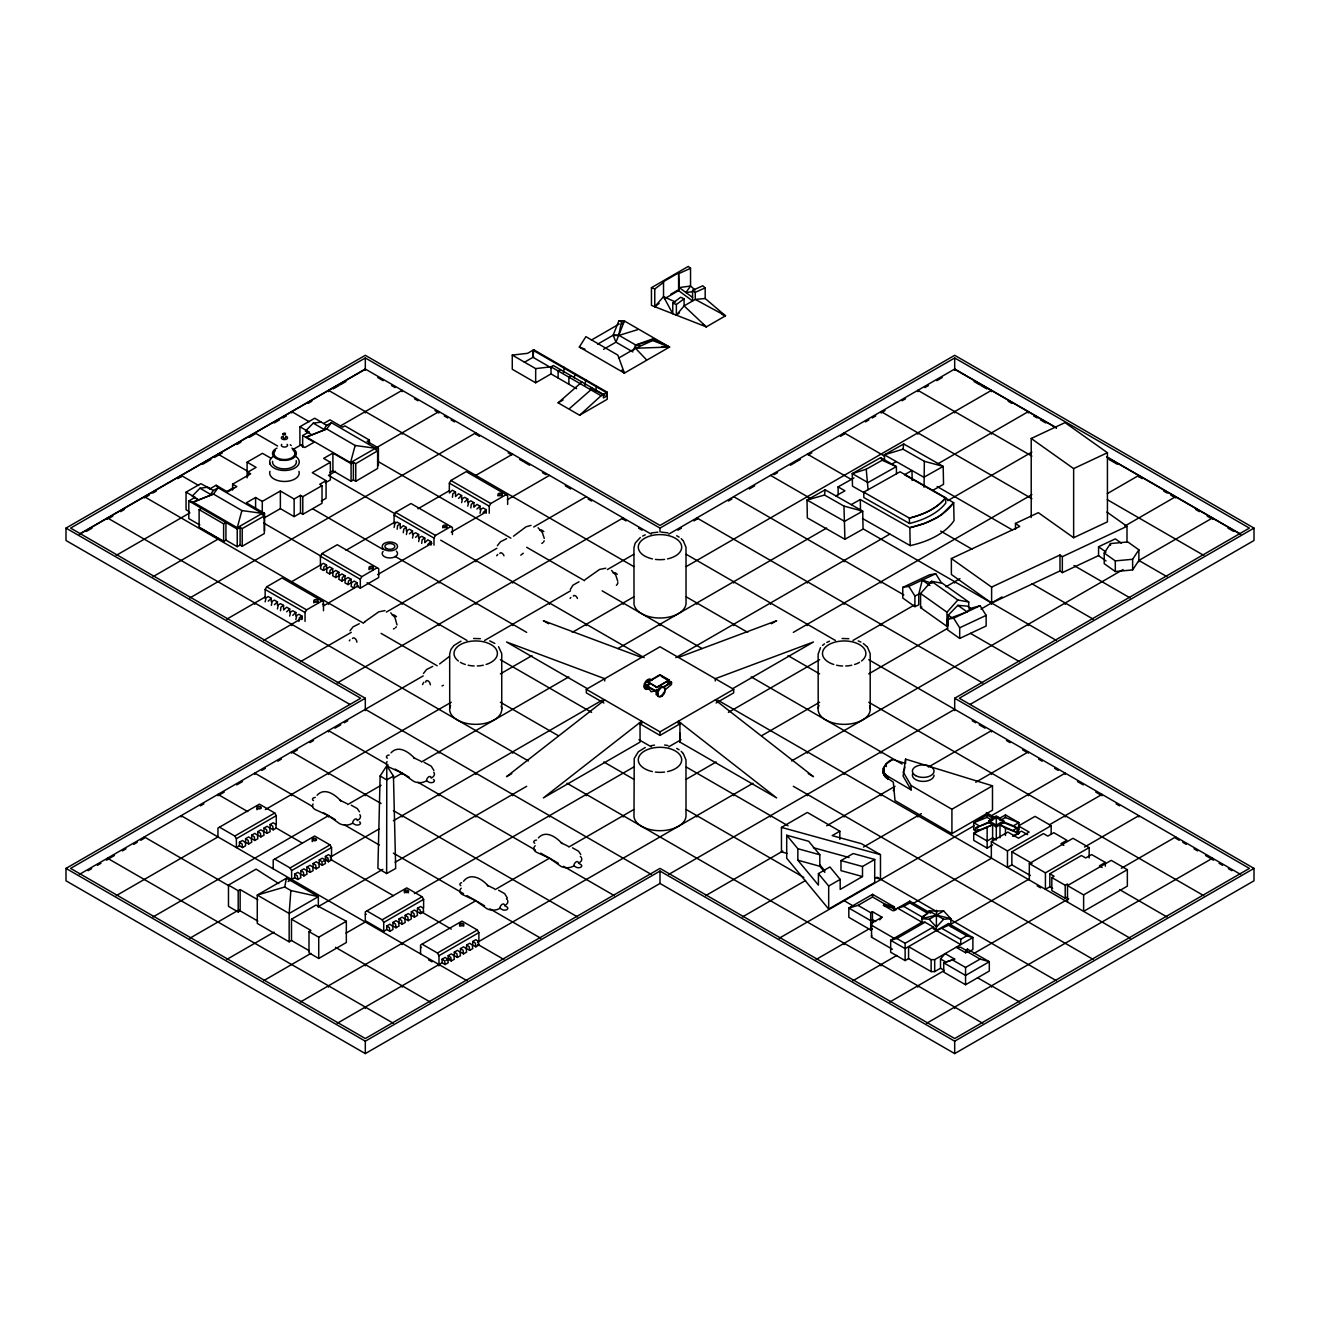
<?xml version="1.0" encoding="UTF-8"?>
<svg xmlns="http://www.w3.org/2000/svg" width="1320" height="1320" viewBox="0 0 1320 1320"><rect width="100%" height="100%" fill="white"/><g stroke="black" fill="none" stroke-linecap="round" stroke-linejoin="round"><path stroke-width="1.5" d="M386.644 873.543L386.793 765.765L393.459 776.094L395.686 868.494L386.644 873.543L377.899 868.312L380.127 775.962L386.793 765.765M679.272 291.109L678.595 272.877L662.673 282.084L663.531 282.463L663.531 296.637L672.771 313.748L672.771 303.105L680.674 297.248L684.09 298.782L684.09 305.877L676.368 315.15L676.368 304.524L684.09 298.782M679.948 742.104L679.948 724.383L678.414 723.509L678.414 721.231L776.655 797.94L679.948 742.104L679.948 733.243M679.948 724.383L679.948 722.617L678.414 723.509M824.868 872.371L819.819 866.266L819.819 854.766L808.682 841.285L786.703 835.23L786.703 858.231L828.679 909.051L874.714 882.47L874.714 859.468L853.198 853.528L840.972 860.591L840.972 870.622L862.505 876.546L862.505 866.514L874.714 859.468M786.703 835.23L797.841 848.71L797.841 860.211L818.416 885.109L818.416 873.609L829.917 866.976L840.18 879.4L840.18 889.432L862.505 876.546M892.386 949.245L871.563 937.216L871.563 935.17M872.438 928.95L870.689 929.957L848.826 917.334L848.826 908.028L858.033 905.371L870.689 912.681L872.438 911.658L881.991 917.185L871.563 923.208L871.563 925.254L894.118 938.289M988.911 822.64L988.911 820.875L996.303 817.938L996.303 816.601L1003.695 820.875L1003.695 822.64L996.303 826.914L988.911 822.64L975.48 827.97L975.48 833.283M999.999 837.853L999.999 824.785L1018.891 833.25L1013.859 836.154M1003.365 821.832L1013.43 825.825L1018.891 822.673L1005.46 814.918L999.999 818.07L999.999 820.512L1005.46 817.558L1018.891 822.673L1018.891 829.768M884.499 460.795L884.383 454.822L903.028 449.18L924.346 461.307L924.049 487.212M289.162 941.836L257.268 923.422L257.268 895.076L284.724 886.99L290.862 890.538L289.162 913.489L289.162 941.836L291.489 940.5L309.177 950.697M824.538 495.049L807.015 499.999L844.569 521.351L862.719 511.17L843.958 506.088L824.538 495.049L825.165 489.819L862.719 511.17L863.066 529.072L844.916 539.269L807.345 517.918L807.015 499.999L825.165 489.819M422.499 684.568L423.852 682.209M903.028 449.18L903.721 443.965L943.189 466.406L943.536 484.324L932.993 490.231M284.724 886.99L286.44 878.229L318.334 896.643L318.334 906.774M903.111 771.82L911.13 785.565L911.13 789.904L903.111 776.143L905.586 759.115L992.491 785.829L992.491 810.199L951.918 833.613L894.993 800.563L893.326 782.166L884.779 776.325L883.278 772.712L883.724 769.906L883.311 773.058L884.763 776.292L888.245 779.212L888.245 776.606C878.856 772.398 885.159 761.607 892.601 759.462L905.586 763.455L905.586 759.115M904.167 770.715L904.876 767.085M603.57 349.322L615.962 342.161L618.783 335.214L621.605 321.024L624.426 320.991L669.537 347.045L624.426 373.098L579.315 347.045L585.882 336.666L617.842 355.113L624.426 373.098L621.67 370.606M268.224 601.161L271.293 598.339L271.293 601.87M274.362 604.708L277.431 601.87L277.431 605.418M283.569 610.038L286.638 607.2L289.707 608.965L289.707 612.513M286.638 611.803L289.707 608.965M292.776 615.351L295.845 612.513L295.845 616.06M400.224 528.511L403.293 525.673L406.362 527.439L406.362 530.986M409.431 533.824L412.5 530.986L412.5 534.534M415.569 537.372L418.638 534.534L418.638 538.082M424.776 542.685L427.845 539.847L430.914 541.612L430.914 545.16M427.845 544.451L430.914 541.612M449.344 493.053L452.413 490.215L455.483 491.997L455.483 495.544M455.483 496.601L458.552 493.762L461.62 495.544L461.62 499.076M458.552 498.382L461.62 495.544M464.689 501.913L467.758 499.076L467.758 502.623M473.896 507.243L476.965 504.405L480.034 506.17L480.034 509.718M476.965 509.008L480.034 506.17M483.103 512.556L486.172 509.718L486.172 513.265M941.787 583.39L935.715 573.755L929.643 574.761L902.764 587.384L902.764 598.026L914.909 606.655L918.753 604.84L918.753 594.214L922.284 580.074L932.068 583.275M365.31 914.644L366.217 914.116M420.552 947.875L421.476 947.347M893.326 790.68L894.316 787.034M199.848 525.014L188.81 518.595L188.81 500.957L193.116 502.128L213.46 494.076L241.89 510.559L237.237 527.719L237.221 546.694L240.108 545.028L242.22 546.249L264.33 533.544L264.33 515.905L262.235 514.684L264.528 513.365L264.528 531.003M350.51 462.643L355.162 445.483L326.733 428.983L306.388 437.052L350.51 462.643L375.507 448.272L331.386 422.68L326.683 425.386L323.862 429.313L313.252 423.159L305.498 431.079L311.108 434.346M883.443 768.124L886.166 764.098M632.89 351.928L615.962 342.161L613.14 335.214L618.783 335.214L624.426 320.991L618.783 321.024L613.14 335.214L597.663 344.157M633.583 350.196L635.695 344.982L652.624 338.926L669.537 347.045L635.695 348.233L618.503 358.165M570.322 589.479L572.962 585.189L579.018 581.757M349.998 630.779L353.067 626.868L359.271 623.716M423.472 673.464L426.541 669.537L432.729 666.402M497.359 545.705L500.428 541.794L506.616 538.659M265.155 598.339L265.155 589.479L266.689 586.806L282.034 577.945L323.483 601.87L323.483 610.747M320.413 565.108L320.413 556.248L321.948 553.575L337.293 544.714L378.724 568.639L378.724 577.516L360.31 588.142L357.241 586.377L357.241 582.83L354.173 581.047L351.565 582.697L351.103 586.377L354.173 588.142L354.635 584.48L357.241 582.83M305.052 621.373L305.052 612.513L306.587 609.856L321.948 600.996M394.086 523.891L394.086 515.031L395.62 512.374L410.965 503.514L452.413 527.439L452.413 534.534M360.31 588.142L360.31 579.282L361.845 576.625L377.19 567.765M349.305 640.81L349.981 639.854M449.344 491.997L449.344 483.136L450.879 480.48L466.224 471.619L507.656 495.544L507.656 504.405M433.983 545.16L433.983 538.082L435.517 535.409L450.879 526.548M489.241 513.265L489.241 506.17L490.776 503.514L506.121 494.654M496.65 555.753L497.739 554.466M570.108 598.422L570.784 597.465M820.512 647.641L818.136 654.126L818.202 708.246M1212.552 519.238L1212.552 517.918L1138.88 560.456L1132.626 569.927L1115.301 571.527L1104.213 563.656L1104.213 553.03L1110.483 543.559L1127.808 541.959L1138.88 549.813L1138.88 561.775M1132.626 569.927L1132.626 559.284L1138.88 549.813M262.284 513.15L262.284 501.402L255.585 497.508L246.345 502.821L264.528 513.365L262.235 513.365L218.113 487.773L213.395 490.479L210.573 494.389L199.963 488.235L192.208 496.171L197.819 499.422L195.442 498.036M331.386 422.68L326.733 428.983L306.388 437.052M283.156 437.25L284.394 438.752L285.763 437.283M621.918 324.159L624.426 320.991M879.697 919.842L881.991 917.185M969.424 951.555L972.889 949.542L972.889 937.579L966.751 935.814L948.552 925.303L936.408 930.55L933.339 927.003L925.023 922.218L921.954 922.218L890.67 940.269L890.67 952.231L905.124 960.58L908.572 958.584L931.128 971.602L934.692 971.602L940.5 968.253L940.5 958.947L945.12 953.618L954.673 959.145L943.717 962.808L943.717 972.114L965.564 984.736L989.307 971.041L989.307 961.736L967.445 949.113L965.695 950.12L960.745 947.265L956.142 947.265L965.695 952.776L967.445 951.769L980.1 959.079L989.307 961.736L965.564 975.43L943.717 962.808L954.673 959.145M663.531 282.463L654.769 288.964L654.769 306.702L663.531 296.637L675.527 302.033M970.579 608.355L967.048 611.853L947.529 619.179L947.529 629.805L959.689 638.434L986.139 626.01L986.139 615.367L980.067 605.748L970.579 608.355L967.461 606.144L957.858 605.336L948.255 615.153L948.255 625.795L946.968 626.389L920.584 607.662L920.584 593.488L931.474 581.279L942.364 583.259L968.731 601.986L968.731 608.074M946.968 626.389L946.968 612.216L957.858 600.006L968.731 601.986M453.667 645.86L450.862 649.489L449.674 654.11L449.724 708.23M943.635 910.948L929.181 919.297L921.954 918.67L929.181 910.948L943.635 910.948L950.845 918.67L950.845 926.64M921.954 918.67L936.408 915.123L950.845 918.67L943.635 919.297L936.408 927.003L929.181 919.297M463.518 881.298C470.613 871.909 482.311 879.005 488.153 885.934L487.327 885.291L494.323 888.707M576.543 388.657L551.017 373.923L535.672 382.784L512.275 369.27L512.275 355.096L527.62 353.314L533.759 349.767L607.233 392.205L607.233 399.284L579.612 415.239L558.129 402.831L581.905 382.008M569.547 408.523L592.564 388.377M579.612 415.239L601.095 395.736L607.233 392.205M321.321 564.564L320.413 568.639L323.483 570.421L326.551 568.639L326.551 565.108L323.483 563.327L291.621 581.724M317.097 795.234C324.588 787.017 335.065 794.607 340.791 800.861L339.983 800.233L346.978 803.632M391.017 752.829C398.508 744.595 408.986 752.185 414.711 758.439L413.902 757.812L420.898 761.211M538.362 837.886C545.853 829.669 556.347 837.26 562.056 843.513L561.247 842.886L568.243 846.285M664.604 690.228L671.5 684.469L671.5 682.242L661.534 676.483M454.063 645.43L460.977 641.157M640.315 537.504L635.151 543.163L633.946 547.784L634.012 601.904A26.053 15.031 0 0 0 659.373 618.007A26.053 15.031 0 0 0 686.037 602.63L686.004 547.288L683.281 540.837M822.525 645.43L824.505 643.846M520.806 555.176L523.281 553.212M851.218 504.636L860.293 499.537L909.843 527.703C926.343 523.924 943.553 516.945 953.683 502.689L904.48 474.721L911.988 470.514L912.169 480.463M604.741 699.963L506.517 776.671L511.781 773.635M449.526 656.354L439.609 663.927M941.754 514.486L953.683 502.689L954.03 520.608A74.118 41.861 -1.1 0 1 910.189 545.622L862.405 518.446M654.769 306.702L659.159 303.435M676.368 315.15L679.453 312.856M892.601 759.462L886.264 764.016L886.297 766.59M936.54 517.786L941.704 514.519M325.429 482.74L330.363 479.919L330.363 462.281L323.664 458.386L332.904 453.09L332.904 470.728L351.087 481.272L353.397 479.952L355.757 481.305L355.757 463.683L377.619 450.829L375.507 449.608L378.394 447.942L378.394 465.581M355.757 481.305L377.619 468.468L377.619 450.829M551.133 367.785L532.983 357.308L533.759 349.767M306.454 430.534L305.498 431.079L308.913 431.954L302.659 435.55L302.659 447.298M349.981 704.467L66 540.507L66 528.099L365.31 355.311L660 525.442L954.69 355.311L1254 528.099L1254 540.507L970.018 704.467M954.69 710.655L954.69 698.247L1249.397 528.099L954.69 357.967L660 528.099L365.31 357.967L70.603 528.099L365.31 698.247L365.31 710.655M79.381 534.121L365.31 369.039L651.222 534.121M79.53 534.254L365.31 369.253M86.394 531.399L92.037 528.132M109.197 518.232L112.712 516.202M120.615 511.632L124.179 509.569M145.612 497.194L149.193 495.148M152.757 493.086L156.338 491.023M177.771 478.648L181.335 476.586M202.768 464.211L210.936 459.492M214.45 457.462L217.948 455.433M218.839 454.921L222.42 452.859M237.253 444.295L240.751 442.282M249.216 437.398L254.562 434.296M274.213 422.961L279.576 419.859M282.859 417.962L286.358 415.948M308.154 403.359L311.718 401.296M333.151 388.938L338.992 385.555M340.296 384.813L346.005 381.513M195.046 497.376L192.605 495.94L195.046 497.376L188.81 500.957L237.221 529.056L240.108 527.389L242.22 528.611L242.22 546.249M189.057 511.533L186.054 509.784L186.054 492.145L200.871 483.648L213.395 490.479M116.21 555.39L189.882 512.853M226.726 491.584L233.739 487.526M340.741 425.749L402.138 390.308L402.138 391.644M703.147 324.39L706.315 326.882L684.09 305.877L695.26 299.425L705.193 298.518L725.505 315.81L706.315 326.882L651.453 305.399L651.453 287.677L688.281 266.409L690.541 268.323L690.541 286.044L685.938 292.512L693.066 291.671M153.054 576.659L217.948 539.187M335.478 471.322L328.465 475.382L395.125 513.86M375.82 448.041L438.983 411.576L438.983 412.912M524.354 362.29L533.759 356.862M201.432 508.282L199.122 509.619L199.122 527.257L223.624 541.464L225.934 540.144L237.221 546.694M591.459 340.032L619.212 323.994M670.741 294.261L677.754 290.202M664.438 298.782L678.595 290.614L678.595 272.877M560.422 369.6L558.129 370.936L558.129 378.015M564.267 367.389L563.491 372.768M571.164 375.804L568.87 377.14L568.87 384.219M575.009 373.593L574.233 377.916M189.882 597.927L475.81 432.844L475.81 434.164M585.75 379.797L584.974 385.308M558.129 402.831L563.079 399.976M596.392 386.166L595.815 390.802M226.726 619.195L265.32 596.904M346.005 550.324L395.125 521.961M417.928 508.794L449.51 490.578M475.81 475.382L512.655 454.113M326.551 565.108L323.945 566.759L323.483 570.421M400.224 527.439L400.224 523.891L397.617 525.541L397.155 529.221M455.483 491.997L452.876 493.647L452.413 497.31M332.689 568.639L330.082 570.289L329.62 573.969L326.551 572.187L327.013 568.524L329.62 566.874L332.689 568.639L332.689 572.187L329.62 573.969M406.362 527.439L403.755 529.089L403.293 532.752M338.827 572.187L336.221 573.837L335.758 577.516L332.689 575.735L333.151 572.071L335.758 570.421L338.827 572.187L338.827 575.735L335.758 577.516M283.569 608.965L283.569 605.418L280.962 607.068L280.5 610.747M344.965 575.735L342.358 577.385L341.897 581.047L338.827 579.282L339.289 575.619L341.897 573.969L344.965 575.735L344.965 579.282L341.897 581.047M473.896 506.17L473.896 502.623L471.289 504.273L470.827 507.952M351.103 579.282L348.496 580.932L348.034 584.595L344.965 582.83L345.427 579.15L348.034 577.516L351.103 579.282L351.103 582.83L348.034 584.595M424.776 541.612L424.776 538.082L422.169 539.731L421.707 543.394M301.983 619.608L301.983 616.06L299.376 617.711L298.914 621.373M263.554 640.464L302.148 618.172M323.202 606.029L358.281 585.766M377.586 574.629L431.954 543.23M451.258 532.092L486.337 511.83M507.391 499.686L549.483 475.382M300.399 661.732L351.268 632.362M386.347 612.101L496.864 548.295M533.709 527.027L586.327 496.65M337.243 683.001L623.155 517.918L623.155 519.238M1254 528.099L959.31 698.247L1254 868.395L1254 880.803L954.69 1053.591L660 883.459L365.31 1053.591L66 880.803L66 868.395L360.69 698.247L66 528.099M365.31 698.247L70.603 868.395L365.31 1038.526L660 868.395L954.69 1038.526L1249.397 868.395L954.69 698.247M79.381 874.401L423.192 675.906M484.588 640.464L570.537 590.832M607.381 569.563L633.683 554.367M668.778 534.121L954.69 369.039L1056.445 427.779M88.143 870.672L91.657 868.643M97.4 865.326L100.963 863.264M106.326 860.178L114.46 855.476M122.397 850.889L125.977 848.826M133.749 844.338L137.263 842.308M140.778 840.279L144.276 838.266L144.276 836.929L228.475 885.538M200.409 805.86L203.923 803.831M218.839 795.201L224.202 792.115M236.709 784.905L242.517 781.539M261.805 770.402L265.32 768.388M277.794 761.178L281.358 759.115M293.865 751.905L297.429 749.842M309.936 742.615L313.5 740.553M334.933 728.178L340.741 724.828M344.256 722.799L347.754 720.786M677.853 530.194L681.433 528.132M693.94 520.921L697.505 518.859M728.409 501.022L731.923 498.993M749.298 488.961L754.726 485.826M774.015 474.688L777.529 472.659M790.383 465.234L795.745 462.148M796.818 461.521L800.332 459.492M808.236 454.921L811.816 452.859M840.394 436.359L843.958 434.296M865.392 421.921L868.972 419.859M872.256 417.962L875.754 415.948M881.463 412.648L885.043 410.586M902.072 400.752L905.586 398.722M924.874 387.585L928.389 385.555M936.837 380.688L942.199 377.586M116.21 895.669L217.948 836.929L217.948 828.069L259.397 804.144L274.741 813.005L276.276 815.661L276.276 824.521M265.32 809.589L451.258 702.24M500.379 673.876L531.943 655.644M572.286 632.362L633.683 596.904M686.317 566.528L991.534 390.308L991.534 391.644M219.483 827.178L234.845 836.038L274.741 813.005M239.448 845.79L239.448 842.242L242.517 840.477L245.454 842.704L245.586 845.79L242.517 847.572L239.448 845.79L236.379 847.572L236.379 838.712L276.276 815.661M245.586 838.712L248.655 836.929L251.262 838.579L251.724 842.242L248.655 844.024L245.586 842.242L245.586 838.712L248.193 840.345L248.655 844.024M251.724 835.164L254.793 833.382L257.4 835.032L257.862 838.712L254.793 840.477L251.724 838.712L251.724 835.164L254.331 836.814L254.793 840.477M257.862 831.616L260.931 829.834L263.538 831.484L264 835.164L260.931 836.929L257.862 835.164L257.862 831.616L260.469 833.266L260.931 836.929M264 828.069L267.069 826.303L269.676 827.953L270.138 831.616L267.069 833.382L264 831.616L264 828.069L266.607 829.719L267.069 833.382M270.138 824.521L273.207 822.756L275.814 824.406L276.276 828.069L273.207 829.834L270.138 828.069L270.138 824.521L272.745 826.171L273.207 829.834M153.054 916.938L328.465 815.661L328.465 816.997M347.754 804.523L381.084 785.284M393.376 778.189L402.138 773.124L413.474 781.226A8.679 5.016 0 0 0 425.749 781.226L426.525 780.78A3.25 1.881 -60 0 1 428.818 776.787A3.25 1.881 -60 0 1 431.129 778.123L431.904 777.678A8.679 5.016 0 0 0 433.785 772.216M421.443 761.986L568.788 676.912M617.909 648.565L826.65 528.049M937.15 464.244L1028.379 411.576L1028.379 412.912M257.829 921.063L240.141 910.849L238.194 911.971L228.475 906.361L228.475 885.093L256.096 869.137L278.8 883.608M359.865 814.638A8.679 5.016 0 0 1 357.984 820.099L357.209 820.545A3.25 1.881 -60 0 0 354.915 819.208A3.25 1.881 -60 0 0 352.605 823.202L351.846 823.63A8.679 5.016 0 0 1 339.553 823.63L328.218 815.545L315.001 809.457A8.679 5.016 0 0 1 313.12 803.995M603.867 702.999L586.327 692.868L586.327 689.32L660 646.784L733.672 689.32L733.672 692.868L716.133 702.999M228.475 885.093L238.194 890.703L240.141 889.581L257.829 899.794M274.741 859.089L290.087 867.949L330 844.899L331.534 847.572L331.534 856.432M291.621 879.466L291.621 870.606L331.534 847.572M286.44 878.229L257.268 895.076L289.162 913.489L318.334 896.643L290.862 890.538M294.69 874.153L297.775 872.371L300.382 874.022L300.844 877.701L297.775 879.466L294.69 877.701L294.69 874.153L297.313 875.803L297.775 879.466M300.844 870.606L303.913 868.841L306.521 870.474L306.983 874.153L303.913 875.919L300.844 874.153L300.844 870.606L303.451 872.256L303.913 875.919M306.983 867.058L310.051 865.293L312.659 866.943L313.12 870.606L310.051 872.371L306.983 870.606L306.983 867.058L309.589 868.708L310.051 872.371M313.12 863.511L316.189 861.745L318.796 863.395L319.258 867.058L316.189 868.841L313.12 867.058L313.12 863.511L315.727 865.161L316.189 868.841M319.258 859.964L322.327 858.198L324.935 859.848L325.397 863.511L322.327 865.293L319.258 863.511L319.258 859.964L321.865 861.614L322.327 865.293M325.397 856.432L328.465 854.65L331.072 856.3L331.534 859.964L328.465 861.745L325.397 859.964L325.397 856.432L328.003 858.082L328.465 861.745M189.882 938.207L239.002 909.843M288.123 881.496L295.135 877.437M323.202 861.234L326.716 859.204M330.214 857.191L379.335 828.828M393.376 820.726L602.118 700.211M675.79 657.673L889.795 534.121M947.678 500.692L1031.877 452.084M647.707 681.796L660 674.718L669.207 680.031L656.914 687.571L647.707 681.796L656.914 687.126L669.207 680.031M647.707 682.242L659.604 675.378M648.104 688.231L646.173 688.891L646.173 685.344L649.588 683.38M649.588 683.826L646.173 685.789L656.155 691.548M771.375 623.749L776.655 620.713L678.414 657.426M646.173 685.344L656.155 691.102L659.571 689.139M662.97 687.176L671.5 682.242M662.97 687.621L671.5 682.688L670.741 682.242M291.489 919.231L315.991 905.074L346.335 921.245L346.335 942.513L318.73 958.468L308.995 952.842L308.995 931.573L310.942 930.451L291.489 919.231L291.489 940.5M226.726 959.475L274.082 932.134M317.938 906.807L382.849 869.335M395.125 862.257L526.68 786.291M793.32 632.362L1031.877 494.62M640.052 724.383L641.586 723.509L641.586 721.231L543.345 797.94L640.052 742.12L640.052 722.617L641.586 723.509M732.616 688.677L813.483 641.982L715.259 678.694L715.259 680.971M586.327 689.32L660 731.857L733.672 689.32M638.946 723.244L660 735.405L681.054 723.244M308.995 931.573L318.73 937.2L346.335 921.245M263.554 980.743L310.926 953.403M346.005 933.141L365.31 922.003M414.414 893.64L633.683 767.052M668.778 746.79L681.054 739.712M728.409 712.355L819.621 659.703M852.951 640.464L914.347 605.005M945.928 586.789L959.953 578.671M1107.315 493.614L1138.88 475.382L1138.88 476.702M366.844 910.932L382.189 919.793L422.087 896.742L423.621 899.399L423.621 908.259M386.793 929.528L386.793 925.996L389.862 924.214L392.799 926.442L392.931 929.528L389.862 931.309L386.793 929.528L383.724 931.309L383.724 922.449L423.621 899.399M392.931 922.449L396 920.667L398.607 922.317L399.069 925.996L396 927.762L392.931 925.996L392.931 922.449L395.538 924.099L396 927.762M399.069 918.901L402.138 917.136L404.745 918.769L405.207 922.449L402.138 924.214L399.069 922.449L399.069 918.901L401.676 920.551L402.138 924.214M405.207 915.354L408.276 913.589L410.883 915.239L411.345 918.901L408.276 920.667L405.207 918.901L405.207 915.354L407.814 917.004L408.276 920.667M411.345 911.807L414.414 910.041L417.021 911.691L417.483 915.354L414.414 917.136L411.345 915.354L411.345 911.807L413.952 913.457L414.414 917.136M417.483 908.259L420.552 906.493L423.175 908.143L423.621 911.807L420.552 913.589L417.483 911.807L417.483 908.259L420.09 909.909L420.552 913.589M300.399 1002.012L475.81 900.735M495.115 889.597L549.483 858.198L560.818 866.299A8.679 5.016 0 0 0 573.111 866.299L573.87 865.854A3.25 1.881 -60 0 1 575.668 862.224A3.25 1.881 -60 0 1 578.242 862.174M568.788 847.06L633.683 809.589M686.317 779.212L716.133 761.986M761.739 735.653L819.621 702.24M868.741 673.876L947.678 628.303M981.007 609.064L1002.061 596.904M1124.854 526.02L1175.724 496.65L1175.724 497.97M504.339 904.579A3.25 1.881 -60 0 0 501.748 904.645A3.25 1.881 -60 0 0 499.95 908.259L499.191 908.704A8.679 5.016 0 0 1 486.915 908.704L475.563 900.62L462.346 894.531A8.679 5.016 0 0 1 459.97 890.01M422.087 944.163L437.448 953.024L477.345 929.973L478.88 932.63L478.88 941.49M438.983 965.861L438.983 955.68L478.88 932.63M442.052 959.227L445.12 957.445L447.728 959.095L448.189 962.758L445.12 964.541L442.052 962.758L442.052 959.227L444.659 960.877L445.12 964.541M448.189 955.68L451.258 953.898L453.865 955.548L454.327 959.227L451.258 960.993L448.189 959.227L448.189 955.68L450.796 957.33L451.258 960.993M454.327 952.132L457.396 950.367L460.004 952L460.465 955.68L457.396 957.445L454.327 955.68L454.327 952.132L456.935 953.782L457.396 957.445M460.465 948.585L463.534 946.82L466.141 948.47L466.603 952.132L463.534 953.898L460.465 952.132L460.465 948.585L463.072 950.235L463.534 953.898M466.603 945.037L469.672 943.272L472.279 944.922L472.741 948.585L469.672 950.367L466.603 948.585L466.603 945.037L469.21 946.688L469.672 950.367M472.741 941.49L475.81 939.724L478.417 941.374L478.88 945.037L475.81 946.82L472.741 945.037L472.741 941.49L475.348 943.14L475.81 946.82M337.243 1023.28L442.481 962.511M445.995 960.481L449.51 958.468M477.576 942.249L752.977 783.255M791.554 760.98L1123.089 569.563M66 868.395L365.31 1041.183L660 871.051L954.69 1041.183L1254 868.395M668.778 874.401L954.69 709.318M786.951 853.397L781.457 851.878L781.457 827.392L807.345 812.443L839.833 831.204L839.833 839.371M705.606 895.669L782.793 851.103M826.65 825.792L895.059 786.291M928.389 767.052L991.534 730.587L991.534 731.923M839.833 831.204L832.178 835.626L861.465 843.694L880.473 854.667L880.473 879.153L874.599 877.536M742.451 916.938L805.596 880.473M863.478 847.06L921.376 813.631M975.744 782.248L1028.379 751.856L1028.379 753.192M951.918 833.613L951.918 809.259L992.491 785.829M828.679 909.051L828.679 886.034L840.18 879.4M999.999 818.07L996.303 815.941L992.607 818.07L987.145 814.918L973.714 822.673L973.714 829.768L976.437 831.336M779.279 938.207L973.995 825.792M990.924 821.172L975.48 827.97L979.176 830.098L992.607 824.785L992.607 841.401M979.176 830.098L973.714 833.25L973.714 840.345L987.145 848.1L992.607 844.932M996.303 817.938L1003.695 820.875L996.303 825.148L988.911 820.875L996.303 816.601L996.303 839.982L992.607 837.853L987.145 841.005L973.714 833.25L992.607 824.785M894.416 910.668L894.416 906.955L872.553 894.333L848.826 908.028L870.689 920.65L872.438 919.644L875.737 921.541M858.033 905.371L872.553 896.989L885.208 904.299L894.416 906.955L892.666 907.962L883.459 905.305L885.208 904.299M991.336 858.082L991.336 841.615L1007.836 832.078L1018.495 838.233L1029.138 832.078L1018.495 825.94L1018.495 834.174M1018.495 825.94L1035.045 816.37L1051.166 825.677L1051.166 833.91M1013.43 830.098L1017.126 827.97L1017.126 833.283M1012.621 836.253L1021.482 831.121L1027.603 834.653M930.633 913.192L909.777 901.147L893.013 910.816L883.459 905.305M903.755 906.394L909.777 902.913L927.976 913.423L921.954 916.889L903.755 906.394L897.616 908.16L921.954 922.218L921.954 916.889M816.123 959.475L868.741 929.099M912.599 903.771L991.534 858.198M1049.417 824.785L1102.051 794.392L1102.051 795.729M991.336 841.615L1007.457 850.922L1051.166 825.677M1007.457 850.922L1007.457 867.389L1011.862 864.847L1011.862 851.829L1043.46 833.596L1047.832 836.121L1053.772 832.689L1066.89 840.262L1060.95 843.694L1063.854 845.377M908.572 958.584L908.572 946.621L931.128 959.64L934.692 959.64L972.889 937.579L948.552 923.538L905.124 948.618L890.67 940.269L896.824 938.503L925.023 922.218M1029.32 880.011L1029.32 863.544L1073.028 838.299L1089.149 847.605L1089.149 857.901M896.824 938.503L905.124 943.288L933.339 927.003M852.951 980.743L896.808 955.416M949.443 925.039L1028.379 879.466M1084.512 847.06L1138.88 815.661L1138.88 816.997M1029.32 863.544L1045.424 872.85L1089.149 847.605M1045.424 872.85L1045.424 889.317L1049.845 886.776L1049.845 873.757L1081.426 855.525L1085.716 857.983L1091.657 854.568L1105.318 862.455L1105.318 866.168M1067.5 896.973L1065.207 898.293L1051.825 890.571L1051.825 877.553L1054.119 876.232L1049.845 873.757M942.546 928.785L960.745 939.279L966.751 935.814M1051.825 877.553L1065.207 885.291L1067.5 883.954L1067.517 902.072M1105.318 862.455L1099.378 865.87L1102.134 867.471M889.795 1002.012L944.179 970.612M973.995 953.403L1068.722 898.705M1121.34 868.329L1175.724 836.929L1175.724 838.266L1179.222 840.279M1083.621 894.894L1127.346 869.666L1127.346 886.132L1083.621 911.361L1083.621 894.894L1067.517 885.588L1111.226 860.359L1127.346 869.666M952.924 960.151L965.564 967.461L980.1 959.079M926.624 1023.28L1212.552 858.198L1212.552 859.534M302.907 446.111L299.904 444.378L299.904 426.739L314.721 418.225L326.683 425.386M247.104 477.84L247.104 462.165L262.482 453.321L271.474 458.535M247.104 462.165L256.096 467.379L247.83 472.131L250.701 473.797L232.617 484.192L236.825 486.635L227.601 491.931L216.117 485.265L209.863 488.862L207.372 487.427M323.713 423.439L329.967 419.859L342.606 427.185L344.899 425.848L369.402 440.071L369.402 443.982M292.479 449.79L300.696 445.071L304.903 447.513L314.143 442.2L302.659 435.55M199.122 509.619L223.624 523.826L225.934 522.505L225.934 540.144M262.284 501.402L280.368 491.007L294.146 499.01L294.146 516.631L300.481 512.985L302.791 514.321L322.014 503.283L322.014 485.644L319.721 484.308L326.073 480.661L326.073 498.3L321.304 501.039M330.363 462.281L312.296 472.659L326.073 480.661M369.402 440.071L367.092 441.391L378.394 447.942M329.818 472.494L332.904 470.728M332.904 453.09L351.087 463.633L353.397 462.313L355.757 463.683M242.22 528.611L264.33 515.905M294.146 499.01L300.481 495.363L302.791 496.683L302.791 514.321M263.934 518.083L280.368 508.645L294.146 516.631M302.791 496.683L322.014 485.644M903.721 443.965L884.383 454.822L923.868 477.262L943.189 466.406L924.346 461.307M896.495 473.781L896.362 466.603L880.638 457.677L852.241 473.632L852.472 486.172L864.699 493.119M866.217 469.227L882.172 460.267L896.362 466.603L867.949 482.559L852.241 473.632L866.217 469.227L868.082 489.72M838.216 494.851L838.068 486.898L853.974 477.955M891.775 464.095L896.264 461.571M835.89 495.907L844.965 490.809L838.068 486.898M863.742 492.162L900.042 471.784L945.648 497.706L945.764 503.085L944.345 504.801A66.974 37.818 -1.1 0 1 909.464 523.462L863.841 497.541L863.742 492.162L909.364 518.1C922.894 514.717 936.738 508.877 945.648 497.706C936.689 508.843 922.911 514.701 909.364 518.1L909.464 523.462M393.459 776.094L386.677 779.889L380.127 775.962M393.459 628.996L394.465 628.435M513.496 536.184L526.086 526.779L530.986 525.409M936.457 517.836L924.726 523.314L909.843 527.703L910.189 545.622M642.625 536.068L645.265 534.831M826.815 642.411L829.438 641.173M645.249 747.499L638.336 751.773L634.227 758.456L633.996 814.572A26.053 15.031 0 0 0 659.356 830.692A26.053 15.031 0 0 0 686.02 815.298L685.987 759.957L683.265 753.522M1031.217 517.49L1031.217 438.487L1065.025 422.614L1107.43 452.727L1107.43 521.845L1073.639 537.718L1038.345 512.671L1015.476 523.413L1015.476 529.386M1031.217 438.487L1073.639 468.6L1107.43 452.727M1106.028 560.934L1098.553 555.621L1062.336 572.632L1059.993 570.949L991.617 603.058L951.374 574.497L951.374 558.541L1019.749 526.449L1015.476 523.413M902.764 587.384L908.836 586.377L935.715 573.755M914.909 606.655L914.909 596.013L918.753 594.214M920.584 607.662L921.871 607.068M951.374 558.541L991.617 587.103L1059.993 555.01L1062.336 556.677L1062.336 572.632M1062.336 556.677L1126.999 526.317L1126.999 542.272M1098.553 555.621L1098.553 546.76L1115.334 538.873L1121.323 543.13M947.529 619.179L953.618 618.172L980.067 605.748M959.689 638.434L959.689 627.792L986.139 615.367M635.695 348.233L652.624 340.56L669.537 347.045L661.584 346.566M679.272 273.388L690.541 268.323M678.595 290.614L692.587 300.993L692.587 290.367L702.751 285.796L705.193 287.875L705.193 298.518M692.587 290.367L695.26 292.347L705.193 287.875M585.106 579.645L599.56 569.448L605.764 568.211M365.244 621.654L364.287 622.05L378.741 611.853L384.962 610.599M992.607 818.07L992.607 820.512L987.145 817.361L973.714 822.673L979.176 825.825M539.698 530.244L541.629 529.98L543.84 531.613M392.337 615.318L394.267 615.054L396.495 616.688M613.156 572.929L615.087 572.665L617.298 574.283M658.069 693.99L656.155 694.65L656.155 691.102M655 690.888L651.172 691.779L647.328 686.449M637.642 329.653L618.783 335.462L613.14 335.462M635.695 345.213L654.588 339.405M322.558 604.18L323.483 604.708M651.255 532.999L657.871 532.158M651.238 745.684L654.505 745.123M313.252 423.159L321.04 422.12M199.963 488.235L207.751 487.195L209.863 488.862M512.275 355.096L535.672 368.61L551.017 366.828L553.327 365.508L603.405 394.416L603.405 397.963L606.474 396.182L606.474 392.634L532.983 350.212L532.983 357.308M1104.213 553.03L1115.301 560.885L1132.626 559.284M473.583 638.484L480.364 638.682M842.061 638.5L848.826 638.698M618.783 321.024L621.605 321.024M618.783 335.214L635.695 344.982L639.688 345.229M661.27 532.125L667.92 532.851M355.162 445.483L375.507 448.272M291.935 448.14A11.946 6.897 0 0 1 295.284 456.406A11.946 6.897 0 0 1 282.216 460.284L280.022 459.921A11.946 6.897 0 0 1 276.969 448.14M241.89 510.559L262.235 513.365L237.237 527.719L193.116 502.128L213.46 494.076L218.113 487.773L216.117 485.265M664.62 745.024L667.92 745.519M280.022 459.921L282.216 460.284M781.457 827.392L880.473 854.667M813.351 847.688L849.041 857.505M797.841 848.71L819.819 854.766M840.972 860.591L862.505 866.514M797.841 860.211L819.819 866.266M579.315 347.045L585.024 349.173M641.586 657.426L543.345 620.713L548.625 623.749M999.999 824.785L1005.46 828.135L1018.891 833.25M651.453 287.677L654.769 288.964M672.771 303.105L676.368 304.524M1003.695 822.64L1017.126 827.97L1013.43 825.825M424.116 762.333L431.244 766.178L433.867 770.467M572.534 847.836L578.589 851.251L580.734 854.452M351.252 805.183L357.324 808.599L359.469 811.8M498.613 890.241L504.669 893.673L507.309 897.963M721.726 314.209L725.505 315.81L695.26 299.425L695.26 292.347M858.198 640.893L860.904 642.081M489.736 640.876L494.835 643.451M590.354 388.014L604.676 395.274M549.483 858.198L536.266 852.126A8.679 5.016 0 0 1 533.89 847.589M1107.315 457.149L1240.618 534.121M954.69 369.253L1056.495 428.043M1106.506 456.918L1240.47 534.254M973.995 381.513L979.704 384.813M981.007 385.555L986.848 388.938M1008.282 401.296L1011.846 403.359M1033.642 415.948L1037.14 417.962M1040.424 419.859L1045.786 422.961M1109.064 459.492L1117.231 464.211M1138.665 476.586L1142.229 478.648M1163.662 491.023L1167.243 493.086M1170.807 495.148L1174.388 497.194M1195.821 509.569L1199.385 511.632M1207.289 516.202L1210.803 518.232M1227.963 528.132L1233.606 531.399M1031.877 456.142L917.862 390.308L917.862 391.644M1107.315 499.686L1203.791 555.39M1031.877 498.68L881.018 411.576L881.018 412.912M1138.88 560.456L1166.946 576.659M884.532 456.142L844.189 432.844L844.189 434.164M937.15 486.519L1012.589 530.062M1073.985 565.521L1130.118 597.927M807.345 454.113L851.202 479.424M940.665 531.086L972.246 549.318M1031.877 583.737L1093.274 619.195M770.517 475.382L810.859 498.68M863.478 529.056L1056.445 640.464M601.095 395.736L551.017 366.828L551.017 373.923M733.672 496.65L903.82 594.891M970.48 633.369L1019.601 661.732M982.756 683.001L696.844 517.918L696.844 519.238M676.714 535.738L679.123 537.124M686.317 554.367L835.411 640.464M868.741 659.703L1240.618 874.401M377.8 377.586L383.163 380.688M391.611 385.555L395.125 387.585M414.414 398.722L417.928 400.752M434.957 410.586L438.537 412.648M444.246 415.948L447.744 417.962M451.028 419.859L454.608 421.921M476.041 434.296L479.606 436.359M508.183 452.859L511.764 454.921M519.667 459.492L523.182 461.521M524.255 462.148L529.617 465.234M542.47 472.659L545.985 474.688M565.273 485.826L570.702 488.961M588.077 498.993L591.591 501.022M622.495 518.859L626.059 520.921M638.566 528.132L642.147 530.194M972.246 720.786L975.744 722.799M979.258 724.828L985.066 728.178M1006.5 740.553L1010.064 742.615M1022.571 749.842L1026.135 751.905M1038.642 759.115L1042.206 761.178M1054.68 768.388L1058.195 770.402M1077.483 781.539L1083.291 784.905M1095.798 792.115L1101.16 795.201M1116.076 803.831L1119.591 805.86M1182.736 842.308L1186.251 844.338M1194.022 848.826L1197.603 850.889M1205.539 855.476L1213.674 860.178M1219.036 863.264L1222.601 865.326M1228.342 868.643L1231.857 870.672M633.683 566.528L328.465 390.308L328.465 391.644M686.317 596.904L747.714 632.362M788.057 655.644L819.621 673.876M868.741 702.24L1203.791 895.669M450.879 480.48L490.776 503.514M449.344 483.136L489.241 506.17M467.758 499.076L464.689 497.31L462.544 498.547L461.62 502.623M473.896 502.623L470.827 500.858L468.683 502.095L467.758 506.17M486.172 509.718L483.103 507.952L480.959 509.19L480.034 513.265M309.177 421.707L291.621 411.576L291.621 412.912M377.586 461.208L510.889 538.164M526.68 547.288L584.578 580.701M602.118 590.832L702.091 648.565M751.212 676.912L902.072 764.016M986.271 812.625L995.049 817.69M1119.591 889.597L1166.946 916.938M1011.862 851.829L1032.042 863.478M1011.862 864.847L1030.359 875.523M1049.845 886.776L1052.683 888.409M395.62 512.374L435.517 535.409M277.596 446.011L254.793 432.844L254.793 434.164M440.731 540.193L644.209 657.673M717.882 700.211L1130.118 938.207M1037.14 885.852L1040.655 887.881M394.086 515.031L433.983 538.082M400.224 523.891L397.155 522.126L395.01 523.363L394.086 527.439M412.5 530.986L409.431 529.221L407.286 530.458L406.362 534.534M418.638 534.534L415.569 532.752L413.424 534.006L412.5 538.082M424.776 538.082L421.707 536.299L419.562 537.537L418.638 541.612M660.38 675.378L669.207 680.476M808.219 773.619L813.483 776.671L715.259 699.963M217.948 454.113L247.78 471.322M312.675 508.794L382.849 549.318M395.125 556.396L526.68 632.362M793.32 786.291L1093.274 959.475M587.384 688.677L506.517 641.982L604.741 678.694L604.741 680.971M676.714 748.407L679.107 749.793M321.948 553.575L361.845 576.625M198.66 485.512L181.12 475.382L181.12 476.702M263.554 522.984L321.453 556.396M367.059 582.731L467.049 640.464M500.379 659.703L591.591 712.355M638.946 739.712L651.222 746.79M686.317 767.052L788.057 825.792M877.008 877.156L937.15 911.872M949.443 918.967L1056.445 980.743M320.413 556.248L360.31 579.282M929.181 910.948L943.635 919.297M933.191 928.702L960.745 944.608L960.745 939.279M892.666 907.962L895.966 909.876M199.122 527.257L223.69 541.431M363.545 623.238L144.276 496.65L144.276 497.97M381.084 633.369L437.217 665.775M500.379 702.24L558.261 735.653M603.867 761.986L633.683 779.212M686.317 809.589L803.847 877.437M844.189 900.735L852.951 905.8M977.509 977.707L1019.601 1002.012M940.5 958.947L945.466 961.801M940.5 968.253L943.816 970.15M266.689 586.806L306.587 609.856M265.155 589.479L305.052 612.513M271.293 598.339L268.224 596.558L266.079 597.795L265.155 601.87M277.431 601.87L274.362 600.105L272.217 601.342L271.293 605.418M283.569 605.418L280.5 603.653L278.355 604.89L277.431 608.965M295.845 612.513L292.776 610.747L290.631 611.985L289.707 616.06M301.983 616.06L298.914 614.279L296.769 615.533L295.845 619.608M528.445 760.98L107.448 517.918L107.448 519.238M567.022 783.255L982.756 1023.28M365.31 709.318L651.222 874.401M426.525 780.78L428.818 782.116A3.25 1.881 0 0 0 433.438 782.116A3.25 1.881 0 0 0 433.438 779.46M573.87 865.854L576.18 867.191A3.25 1.881 0 0 0 580.784 867.191A3.25 1.881 0 0 0 580.784 864.518L578.473 863.197L579.249 862.752A8.679 5.016 0 0 0 581.625 858.231M388.113 765.022L328.465 730.587L328.465 731.923M395.125 769.082L409.15 777.183M417.928 782.248L535.458 850.096M540.721 853.132L558.261 863.264M563.524 866.299L614.394 895.669M381.084 803.517L291.621 751.856L291.621 753.192M393.376 810.595L577.549 916.938M352.605 823.202L354.915 824.521A3.25 1.881 0 0 0 359.518 824.521A3.25 1.881 0 0 0 359.518 821.865M499.95 908.259L502.26 909.595A3.25 1.881 0 0 0 506.863 909.595A3.25 1.881 0 0 0 506.863 906.939L504.553 905.602L505.329 905.157A8.679 5.016 0 0 0 507.705 900.636M312.675 806.553L254.793 773.124L254.793 774.46M323.202 812.625L335.478 819.72M344.256 824.785L379.335 845.031M393.376 853.132L463.534 893.64M467.049 895.669L484.588 905.8M489.852 908.836L540.721 938.207M422.087 896.742L406.741 887.881L365.31 911.807L365.31 920.667L383.724 931.309M330 844.899L314.655 836.038L273.207 859.964L273.207 868.841M477.345 929.973L462 921.112L420.552 945.037L420.552 953.898M247.78 811.618L217.948 794.392L217.948 795.729M275.847 827.821L302.148 843.001M330.214 859.204L393.376 895.669M421.443 911.872L451.258 929.099M477.576 944.278L503.877 959.475M386.793 925.996L389.4 927.647L389.862 931.309M239.448 842.242L242.055 843.892L242.517 847.572M467.049 980.743L181.12 815.661L181.12 816.997M428.456 959.788L431.954 961.818M335.478 947.314L430.204 1002.012M393.376 1023.28L107.448 858.198L107.448 859.534M299.904 426.739L308.913 431.954M911.13 785.565L951.918 809.259M911.13 789.904L886.793 775.648L884.07 772.645L883.41 768.289L883.311 773.058M186.054 492.145L192.605 495.94M290.251 444.774L291.241 445.516M1106.919 512.061L1126.999 526.317M1098.553 546.76L1106.028 552.073M931.474 581.279L957.858 600.006M922.284 580.074L929.94 585.519M957.858 605.336L967.048 611.853M920.584 593.488L946.968 612.216M948.255 615.153L951.374 617.364M692.587 297.445L679.272 287.562L690.541 286.044L695.112 289.938M863.313 643.467L867.042 646.717M611.572 570.438L615.747 575.14L617.727 581.113M538.098 527.769L542.289 532.455L544.269 538.428M390.753 612.843L394.944 617.529L397.007 624.904M681.186 538.692L682.852 540.391M681.169 751.361L682.852 753.06M646.486 359.783L635.695 348.463L635.695 344.982M498.58 646.717L501.732 653.614L501.748 708.956M819.819 864.781L824.868 870.903M818.416 873.609L828.679 886.034M622.083 369.864L624.426 373.098M867.471 647.179L870.193 653.614L870.21 708.956M953.618 618.172L959.689 627.792M908.836 586.377L914.909 596.013M880.638 457.677L882.172 460.267M437.448 953.024L438.983 955.68M382.189 919.793L383.724 922.449M290.087 867.949L291.621 870.606M234.845 836.038L236.379 838.712M295.977 456.621A14.784 8.53 0 0 1 291.225 469.557A14.784 8.53 0 0 1 270.221 464.293L269.709 462.726A14.784 8.53 0 0 1 272.926 456.621M269.709 462.726L270.221 464.293M843.958 506.088L844.916 539.269M860.293 499.537L860.524 511.467M1115.301 560.885L1115.301 571.527M1110.483 543.559L1110.483 545.325M1073.639 468.6L1073.639 537.718M1065.207 602.992L1065.207 604.312M1065.207 774.46L1065.207 773.124L991.534 815.661L991.534 816.997M1065.207 815.661L1065.207 816.997M1065.207 885.291L1065.207 898.293M1059.993 555.01L1059.993 570.949M1028.379 624.261L1028.379 625.581M1028.379 794.392L1028.379 795.729M1005.46 814.918L1005.46 817.558M1005.46 828.135L1005.46 835.494M991.617 587.103L991.617 603.058M991.534 432.844L991.534 434.164M991.534 602.992L991.534 604.312M991.534 773.124L991.534 774.46M991.534 985.809L991.534 987.129M987.145 814.918L987.145 817.361M987.145 827.937L987.145 848.1M967.445 949.113L967.445 951.769M965.695 950.12L965.695 952.776M965.564 967.461L965.564 984.736M954.69 357.967L954.69 370.375M954.69 411.576L954.69 412.912M954.69 581.724L954.69 583.044M954.69 1007.077L954.69 1008.397M954.69 1041.183L954.69 1053.591M948.552 923.538L948.552 925.303M936.408 910.322L936.408 930.55M934.692 959.64L934.692 971.602M931.128 959.64L931.128 971.602M917.862 432.844L917.862 434.164M917.862 815.661L917.862 816.997M917.862 985.809L917.862 987.129M909.777 901.147L909.777 902.913M905.124 943.288L905.124 960.58M887.486 776.143L887.486 778.75M886.793 775.648L886.793 778.255M886.198 775.17L886.198 777.777M885.637 774.659L885.637 777.282M884.763 773.685L884.763 776.292M884.07 772.645L884.07 775.252M883.575 767.695L883.575 770.319M883.575 771.557L883.575 774.163M881.018 581.724L881.018 583.044M881.018 624.261L881.018 625.581M881.018 751.856L881.018 753.192M881.018 794.392L881.018 795.729M881.018 964.541L881.018 965.861M872.553 894.333L872.553 896.989M872.438 911.658L872.438 923.356M871.563 923.208L871.563 937.216M870.689 912.681L870.689 929.957M844.189 560.456L844.189 561.775M844.189 602.992L844.189 604.312M844.189 773.124L844.189 774.46M844.189 815.661L844.189 816.997M844.189 943.272L844.189 944.592M807.345 581.724L807.345 583.044M807.345 624.261L807.345 625.581M807.345 751.856L807.345 753.192M807.345 794.392L807.345 795.729M770.517 602.992L770.517 604.312M770.517 815.661L770.517 816.997M733.672 581.724L733.672 583.044M733.672 624.261L733.672 625.581M733.672 794.392L733.672 795.729M696.844 602.992L696.844 604.312M696.844 815.661L696.844 816.997M679.948 722.617L679.948 723.888M660 528.099L660 531.878M660 624.261L660 625.581M660 731.857L660 735.405M660 871.051L660 883.459M652.624 338.926L652.624 340.56M623.155 602.992L623.155 604.312M623.155 815.661L623.155 816.997M586.327 624.261L586.327 625.581M586.327 794.392L586.327 795.729M549.483 602.992L549.483 604.312M549.483 815.661L549.483 816.997M535.672 368.61L535.672 382.784M512.655 581.724L512.655 583.044M512.655 624.261L512.655 625.581M512.655 751.856L512.655 753.192M512.655 794.392L512.655 795.729M475.81 560.456L475.81 561.775M475.81 602.992L475.81 604.312M475.81 773.124L475.81 774.46M475.81 815.661L475.81 816.997M438.983 581.724L438.983 583.044M438.983 624.261L438.983 625.581M438.983 751.856L438.983 753.192M438.983 794.392L438.983 795.729M402.138 432.844L402.138 434.164M402.138 602.992L402.138 604.312M402.138 774.46L402.138 773.124L388.921 767.052A8.679 5.016 0 0 1 387.04 761.59M402.138 815.661L402.138 816.997M402.138 943.272L402.138 944.592M402.138 985.809L402.138 987.129M365.31 357.967L365.31 370.375M365.31 411.576L365.31 412.912M365.31 794.392L365.31 795.729M365.31 964.541L365.31 965.861M365.31 1007.077L365.31 1008.397M365.31 1041.183L365.31 1053.591M353.397 462.313L353.397 479.952M351.087 463.633L351.087 481.272M328.465 602.992L328.465 604.312M328.465 773.124L328.465 774.46M328.465 985.809L328.465 987.129M318.73 937.2L318.73 958.468M300.481 495.363L300.481 512.985M291.621 624.261L291.621 625.581M291.621 794.392L291.621 795.729M280.368 491.007L280.368 508.645M255.585 497.508L255.585 509.272M254.793 602.992L254.793 604.312M247.83 472.131L247.83 476.058M240.108 527.389L240.108 545.028M240.141 889.581L240.141 910.849M238.194 890.703L238.194 911.971M232.617 484.192L232.617 490.066M223.624 523.826L223.624 541.464M296.175 460.68A11.946 6.897 0 0 1 284.988 468.864A11.946 6.897 0 0 1 272.563 461.307M298.98 471.356A14.784 8.53 0 0 1 284.443 481.47A14.784 8.53 0 0 1 269.923 471.339M934.048 775.154A10.824 6.253 0 0 1 921.789 781.341A10.824 6.253 0 0 1 912.747 773.536M285.912 436.243A3.102 1.798 0 0 1 286.786 438.999A3.102 1.798 0 0 1 281.935 438.883A3.102 1.798 0 0 1 283.206 436.178M287.1 444.312A3.102 1.798 0 0 1 286.489 446.606A3.102 1.798 0 0 1 282.463 446.638A3.102 1.798 0 0 1 281.738 444.361M293.584 450.598A10.444 6.039 0 0 1 284.411 459.541A10.444 6.039 0 0 1 275.319 450.565M396.445 551.232A7.689 4.438 0 0 1 390.027 557.964A7.689 4.438 0 0 1 383.147 551.38M659.538 696.465A5.428 3.135 -60 0 1 658.218 689.7A5.428 3.135 -60 0 1 664.521 688.512M663.96 692.159A5.428 3.135 -60 0 1 660.511 696.118M647.476 688.578A5.428 3.135 -60 0 1 644.523 683.413A5.428 3.135 -60 0 1 651.156 680.064M649.242 688.363A5.428 3.135 -60 0 1 644.803 687.836A5.428 3.135 -60 0 1 647.081 681.153A5.428 3.135 -60 0 1 651.915 680.51M313.83 602.91A2.178 1.254 0 0 1 315.925 601.326A2.178 1.254 0 0 1 318.021 602.91M617.826 582.499A8.679 5.016 0 0 1 616.357 585.288M573.292 596.095A3.25 1.881 60 0 1 575.371 595.798A3.25 1.881 60 0 1 577.451 598.505M544.187 540.804A8.679 5.016 0 0 1 543.691 541.744M542.899 542.619A8.679 5.016 0 0 1 541.81 543.378M499.834 553.427A3.25 1.881 60 0 1 501.913 553.113A3.25 1.881 60 0 1 503.976 555.819M442.761 527.818A2.178 1.254 0 0 1 444.856 526.894A2.178 1.254 0 0 1 446.952 527.818M425.716 682.192A3.25 1.881 60 0 1 428.026 680.872A3.25 1.881 60 0 1 430.32 684.849M443.371 685.294A8.679 5.016 0 0 1 442.052 685.921M498.003 495.907A2.178 1.254 0 0 1 500.115 494.983A2.178 1.254 0 0 1 502.21 495.907M369.088 569.679A2.178 1.254 0 0 1 371.184 568.095A2.178 1.254 0 0 1 373.279 569.679M352.489 638.5A3.25 1.881 60 0 1 355.063 638.55A3.25 1.881 60 0 1 356.862 642.18M396.346 626.818A8.679 5.016 0 0 1 395.538 627.677M460.465 889.07A8.679 5.016 0 0 1 461.274 888.195M506.401 898.837A8.679 5.016 0 0 1 507.21 899.695M460.812 885.67A3.25 1.881 0 0 1 461.637 882.668M534.385 846.648A8.679 5.016 0 0 1 535.194 845.79M580.321 856.416A8.679 5.016 0 0 1 581.13 857.291M534.732 843.249A3.25 1.881 0 0 1 533.94 841.351A3.25 1.881 0 0 1 536.53 840.064M387.387 758.191A3.25 1.881 0 0 1 386.595 756.278A3.25 1.881 0 0 1 389.169 755.007M869.632 706.117A26.053 15.031 0 0 1 843.562 724.35A26.053 15.031 0 0 1 819.01 705.424M833.778 664.488A21.714 12.54 0 0 1 825.643 646.965A21.714 12.54 0 0 1 856.35 643.104A21.714 12.54 0 0 1 861.547 661.006M859.518 662.36A21.714 12.54 0 0 1 854.584 664.488M851.763 665.231A21.714 12.54 0 0 1 845.724 665.989M842.622 665.989A21.714 12.54 0 0 1 836.583 665.231M652.41 558.888A21.714 12.54 0 0 1 642.609 539.632A21.714 12.54 0 0 1 677.374 539.632A21.714 12.54 0 0 1 667.573 558.888M664.604 559.399A21.714 12.54 0 0 1 655.38 559.399M652.393 771.573A21.714 12.54 0 0 1 642.609 752.317A21.714 12.54 0 0 1 677.358 752.317A21.714 12.54 0 0 1 667.573 771.573M664.587 772.068A21.714 12.54 0 0 1 655.363 772.068M256.971 809.721A2.178 1.254 0 0 1 257.994 808.302A2.178 1.254 0 0 1 260.601 808.5M459.574 926.046A2.178 1.254 0 0 1 461.67 925.105A2.178 1.254 0 0 1 463.782 926.046M404.332 892.815A2.178 1.254 0 0 1 406.428 891.874A2.178 1.254 0 0 1 408.523 892.815M313.467 800.596A3.25 1.881 0 0 1 312.675 798.683A3.25 1.881 0 0 1 315.265 797.412M501.171 706.101A26.053 15.031 0 0 1 475.084 724.333A26.053 15.031 0 0 1 450.549 705.408M458.337 660.99A21.714 12.54 0 0 1 463.551 643.104A21.714 12.54 0 0 1 494.241 646.948A21.714 12.54 0 0 1 486.106 664.471M483.302 665.214A21.714 12.54 0 0 1 477.262 665.973M474.16 665.973A21.714 12.54 0 0 1 468.121 665.214M465.316 664.471A21.714 12.54 0 0 1 460.366 662.343M312.229 841.615A2.178 1.254 0 0 1 313.236 840.213A2.178 1.254 0 0 1 315.859 840.411M282.826 433.933C285.912 437.431 286.82 430.749 282.826 433.933M647.955 682.159L649.011 682.324L648.104 682.028M647.955 684.832L649.011 684.981L648.104 684.684M656.403 687.043L657.459 687.126L656.452 686.961M656.403 689.7L657.459 689.783L656.452 689.617M667.904 680.394L668.976 680.476L667.904 680.394M667.904 683.051L668.976 683.133L667.904 683.051M915.552 775.566A10.824 6.253 0 0 0 933.669 772.761A10.824 6.253 0 0 0 920.403 765.105A10.824 6.253 0 0 0 915.552 775.566M384.549 549.631A7.689 4.438 0 0 0 397.32 547.503A7.689 4.438 0 0 0 387.733 542.173A7.689 4.438 0 0 0 384.549 549.631M386.413 548.51A4.999 2.887 0 0 0 394.713 547.123A4.999 2.887 0 0 0 388.476 543.659A4.999 2.887 0 0 0 386.413 548.51M662.277 695.904A5.428 3.135 -60 0 0 664.405 687.406A5.428 3.135 -60 0 0 657.888 692.686A5.428 3.135 -60 0 0 662.277 695.904M314.391 601.689A2.178 1.254 0 0 0 318.021 601.128A2.178 1.254 0 0 0 315.364 599.593A2.178 1.254 0 0 0 314.391 601.689M443.322 527.257A2.178 1.254 0 0 0 446.952 526.696A2.178 1.254 0 0 0 444.295 525.162A2.178 1.254 0 0 0 443.322 527.257M498.58 495.346A2.178 1.254 0 0 0 502.21 494.785A2.178 1.254 0 0 0 499.554 493.251A2.178 1.254 0 0 0 498.58 495.346M369.649 568.458A2.178 1.254 0 0 0 373.279 567.897A2.178 1.254 0 0 0 370.623 566.362A2.178 1.254 0 0 0 369.649 568.458M257.532 808.5A2.178 1.254 0 0 0 261.162 807.939A2.178 1.254 0 0 0 258.505 806.404A2.178 1.254 0 0 0 257.532 808.5M460.135 925.485A2.178 1.254 0 0 0 463.782 924.924A2.178 1.254 0 0 0 461.109 923.373A2.178 1.254 0 0 0 460.135 925.485M404.893 892.254A2.178 1.254 0 0 0 408.523 891.693A2.178 1.254 0 0 0 405.867 890.142A2.178 1.254 0 0 0 404.893 892.254M312.79 840.411A2.178 1.254 0 0 0 316.421 839.85A2.178 1.254 0 0 0 313.764 838.315A2.178 1.254 0 0 0 312.79 840.411"/></g></svg>
